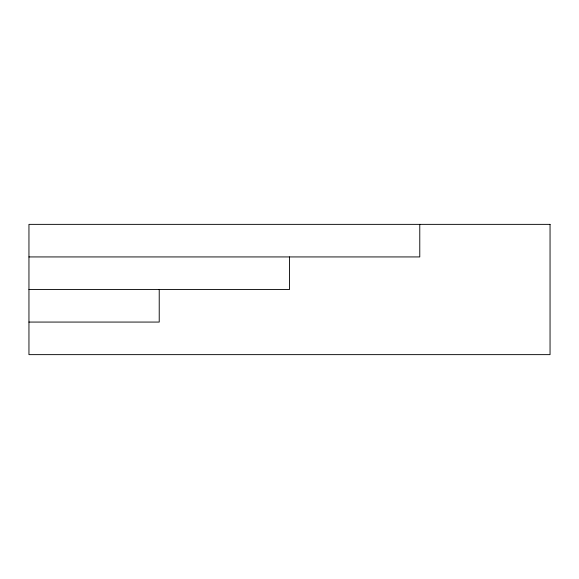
<?xml version="1.0" encoding="UTF-8"?>
<svg xmlns="http://www.w3.org/2000/svg" width="579" height="579" viewBox="0 0 579 579"><rect width="100%" height="100%" fill="white"/><g stroke="black" fill="none" stroke-linecap="round" stroke-linejoin="round"><path stroke-width="0.87" d="M28.95 256.931L419.775 256.931L419.775 224.363M28.95 289.5L289.5 289.5L289.5 256.931M28.95 322.069L159.225 322.069L159.225 289.5M550.05 224.363L28.95 224.363L28.95 354.637L550.05 354.637L550.05 224.363"/></g></svg>
